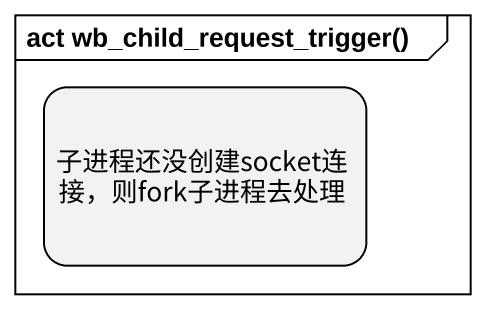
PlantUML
@startuml
mainframe act wb_child_request_trigger()
hide empty description
state "子进程还没创建socket连接，则fork子进程去处理" as 子进程还没创建socket连接_则fork子进程去处理
@enduml
